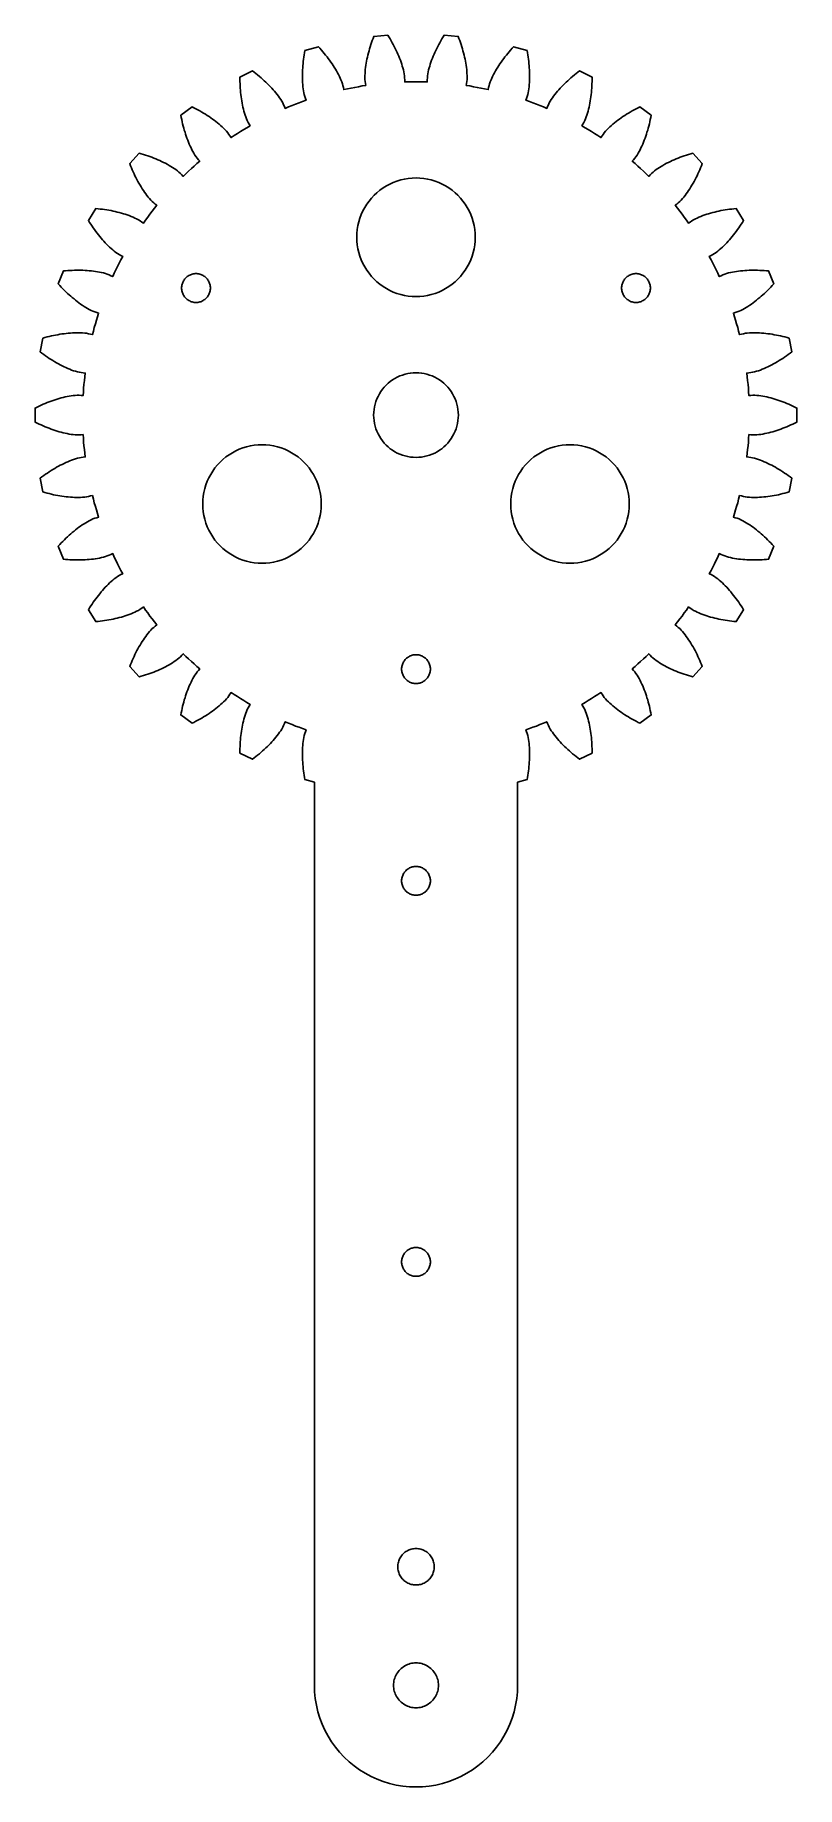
# Model space of a CAD drawing. Header units: metres. Extents: x -45 to 45, y -162 to 45.
import ezdxf

# ---------------------------------------------------------------- set-up
doc = ezdxf.new("R2010")
doc.units = ezdxf.units.M
doc.layers.add('CUT', color=7, linetype='Continuous')

msp = doc.modelspace()

# ---------------------------------------------------------------- linework, layer by layer
at = {"layer": 'CUT'}
for points in [[(-7.31, -159.52), (-7.91, -159.02), (-8.49, -158.49), (-9.02, -157.91), (-9.52, -157.31), (-9.98, -156.67), (-10.39, -156), (-10.76, -155.31), (-11.09, -154.59), (-11.36, -153.86), (-11.59, -153.11), (-11.77, -152.34), (-11.9, -151.57), (-11.97, -150.78), (-12, -150), (-12, -43.36), (-13.11, -43.05), (-13.16, -42.79), (-13.2, -42.53), (-13.24, -42.27), (-13.27, -42.02), (-13.31, -41.76), (-13.33, -41.5), (-13.36, -41.25), (-13.38, -41), (-13.39, -40.75), (-13.41, -40.49), (-13.41, -40.25), (-13.42, -40), (-13.42, -39.75), (-13.41, -39.5), (-13.4, -39.26), (-13.38, -39.02), (-13.36, -38.78), (-13.33, -38.54), (-13.3, -38.3), (-13.26, -38.07), (-13.2, -37.84), (-13.14, -37.62), (-13.06, -37.4), (-12.98, -37.17), (-13.4, -37.03), (-13.81, -36.87), (-14.22, -36.72), (-14.63, -36.55), (-15.04, -36.39), (-15.45, -36.22), (-15.54, -36.43), (-15.63, -36.65), (-15.73, -36.86), (-15.85, -37.07), (-15.98, -37.27), (-16.11, -37.46), (-16.25, -37.66), (-16.4, -37.85), (-16.55, -38.04), (-16.7, -38.23), (-16.87, -38.41), (-17.03, -38.6), (-17.2, -38.78), (-17.37, -38.96), (-17.55, -39.13), (-17.73, -39.31), (-17.92, -39.48), (-18.11, -39.66), (-18.3, -39.82), (-18.5, -39.99), (-18.7, -40.16), (-18.9, -40.32), (-19.1, -40.48), (-19.31, -40.65), (-20.8, -39.91), (-20.8, -39.64), (-20.79, -39.38), (-20.78, -39.12), (-20.77, -38.86), (-20.75, -38.6), (-20.73, -38.35), (-20.71, -38.09), (-20.68, -37.84), (-20.65, -37.59), (-20.62, -37.34), (-20.58, -37.1), (-20.54, -36.85), (-20.49, -36.61), (-20.44, -36.37), (-20.38, -36.13), (-20.32, -35.9), (-20.26, -35.66), (-20.19, -35.43), (-20.11, -35.21), (-20.03, -34.99), (-19.93, -34.77), (-19.82, -34.56), (-19.71, -34.36), (-19.59, -34.16), (-19.97, -33.93), (-20.35, -33.71), (-20.73, -33.48), (-21.1, -33.24), (-21.47, -33), (-21.84, -32.76), (-21.97, -32.96), (-22.1, -33.15), (-22.24, -33.34), (-22.39, -33.52), (-22.55, -33.7), (-22.72, -33.87), (-22.89, -34.03), (-23.07, -34.19), (-23.26, -34.35), (-23.44, -34.51), (-23.64, -34.66), (-23.83, -34.81), (-24.03, -34.96), (-24.24, -35.1), (-24.44, -35.24), (-24.65, -35.38), (-24.87, -35.52), (-25.09, -35.65), (-25.31, -35.78), (-25.53, -35.91), (-25.76, -36.04), (-25.99, -36.16), (-26.22, -36.29), (-26.45, -36.4), (-27.78, -35.4), (-27.73, -35.15), (-27.67, -34.89), (-27.62, -34.64), (-27.56, -34.38), (-27.49, -34.13), (-27.43, -33.89), (-27.36, -33.64), (-27.28, -33.4), (-27.21, -33.16), (-27.13, -32.92), (-27.05, -32.68), (-26.96, -32.45), (-26.87, -32.22), (-26.77, -31.99), (-26.68, -31.77), (-26.57, -31.55), (-26.47, -31.33), (-26.36, -31.12), (-26.24, -30.91), (-26.11, -30.71), (-25.98, -30.51), (-25.84, -30.33), (-25.68, -30.15), (-25.53, -29.97), (-25.87, -29.69), (-26.2, -29.39), (-26.53, -29.1), (-26.85, -28.8), (-27.17, -28.5), (-27.49, -28.19), (-27.65, -28.36), (-27.82, -28.53), (-27.99, -28.69), (-28.17, -28.84), (-28.36, -28.98), (-28.56, -29.11), (-28.76, -29.25), (-28.96, -29.37), (-29.17, -29.49), (-29.39, -29.61), (-29.6, -29.73), (-29.82, -29.84), (-30.05, -29.95), (-30.27, -30.05), (-30.5, -30.15), (-30.74, -30.25), (-30.97, -30.34), (-31.21, -30.44), (-31.45, -30.52), (-31.69, -30.61), (-31.94, -30.69), (-32.19, -30.77), (-32.44, -30.85), (-32.69, -30.92), (-33.81, -29.7), (-33.71, -29.45), (-33.61, -29.21), (-33.51, -28.97), (-33.4, -28.73), (-33.3, -28.5), (-33.19, -28.27), (-33.07, -28.04), (-32.96, -27.81), (-32.84, -27.59), (-32.72, -27.37), (-32.59, -27.16), (-32.46, -26.94), (-32.33, -26.73), (-32.2, -26.53), (-32.06, -26.33), (-31.92, -26.13), (-31.77, -25.94), (-31.63, -25.75), (-31.47, -25.57), (-31.31, -25.39), (-31.15, -25.22), (-30.97, -25.07), (-30.79, -24.92), (-30.61, -24.77), (-30.88, -24.43), (-31.15, -24.08), (-31.42, -23.73), (-31.69, -23.37), (-31.95, -23.02), (-32.2, -22.66), (-32.39, -22.79), (-32.59, -22.93), (-32.78, -23.06), (-32.99, -23.17), (-33.2, -23.27), (-33.42, -23.37), (-33.64, -23.46), (-33.87, -23.55), (-34.1, -23.63), (-34.33, -23.71), (-34.56, -23.78), (-34.8, -23.85), (-35.04, -23.92), (-35.28, -23.98), (-35.52, -24.03), (-35.77, -24.09), (-36.02, -24.14), (-36.27, -24.18), (-36.52, -24.23), (-36.78, -24.27), (-37.04, -24.3), (-37.29, -24.33), (-37.55, -24.36), (-37.82, -24.39), (-38.69, -22.98), (-38.55, -22.76), (-38.41, -22.54), (-38.26, -22.32), (-38.12, -22.11), (-37.97, -21.9), (-37.82, -21.69), (-37.66, -21.49), (-37.51, -21.29), (-37.35, -21.09), (-37.19, -20.89), (-37.03, -20.71), (-36.86, -20.52), (-36.69, -20.34), (-36.52, -20.16), (-36.35, -19.99), (-36.18, -19.82), (-36, -19.66), (-35.82, -19.5), (-35.63, -19.35), (-35.44, -19.2), (-35.25, -19.07), (-35.05, -18.95), (-34.84, -18.84), (-34.64, -18.73), (-34.84, -18.34), (-35.05, -17.95), (-35.25, -17.55), (-35.44, -17.15), (-35.63, -16.76), (-35.82, -16.36), (-36.03, -16.45), (-36.24, -16.55), (-36.46, -16.64), (-36.68, -16.71), (-36.91, -16.78), (-37.15, -16.83), (-37.38, -16.88), (-37.62, -16.93), (-37.86, -16.96), (-38.1, -17), (-38.34, -17.03), (-38.59, -17.05), (-38.84, -17.07), (-39.09, -17.08), (-39.34, -17.1), (-39.59, -17.1), (-39.84, -17.11), (-40.1, -17.11), (-40.35, -17.1), (-40.61, -17.09), (-40.87, -17.08), (-41.13, -17.07), (-41.39, -17.05), (-41.65, -17.03), (-42.25, -15.48), (-42.07, -15.29), (-41.89, -15.1), (-41.71, -14.91), (-41.53, -14.73), (-41.34, -14.55), (-41.16, -14.37), (-40.97, -14.2), (-40.78, -14.03), (-40.59, -13.87), (-40.39, -13.71), (-40.2, -13.55), (-40, -13.4), (-39.81, -13.25), (-39.61, -13.11), (-39.41, -12.97), (-39.2, -12.83), (-39, -12.71), (-38.79, -12.59), (-38.58, -12.47), (-38.37, -12.36), (-38.15, -12.27), (-37.93, -12.19), (-37.71, -12.12), (-37.49, -12.04), (-37.62, -11.62), (-37.75, -11.2), (-37.87, -10.78), (-37.99, -10.35), (-38.1, -9.92), (-38.21, -9.5), (-38.44, -9.55), (-38.67, -9.61), (-38.9, -9.66), (-39.13, -9.69), (-39.37, -9.71), (-39.61, -9.72), (-39.85, -9.73), (-40.09, -9.73), (-40.33, -9.72), (-40.57, -9.71), (-40.82, -9.69), (-41.06, -9.67), (-41.31, -9.64), (-41.56, -9.61), (-41.81, -9.58), (-42.06, -9.54), (-42.31, -9.49), (-42.56, -9.45), (-42.81, -9.4), (-43.06, -9.34), (-43.31, -9.28), (-43.57, -9.22), (-43.82, -9.15), (-44.07, -9.08), (-44.38, -7.45), (-44.17, -7.3), (-43.95, -7.14), (-43.74, -6.99), (-43.53, -6.85), (-43.31, -6.7), (-43.1, -6.56), (-42.88, -6.43), (-42.66, -6.3), (-42.44, -6.17), (-42.23, -6.05), (-42.01, -5.93), (-41.78, -5.82), (-41.56, -5.71), (-41.34, -5.61), (-41.12, -5.51), (-40.89, -5.41), (-40.67, -5.32), (-40.44, -5.24), (-40.22, -5.17), (-39.99, -5.1), (-39.76, -5.05), (-39.53, -5.01), (-39.3, -4.98), (-39.06, -4.95), (-39.12, -4.51), (-39.16, -4.07), (-39.21, -3.63), (-39.25, -3.19), (-39.28, -2.75), (-39.31, -2.31), (-39.54, -2.33), (-39.78, -2.34), (-40.01, -2.35), (-40.24, -2.33), (-40.48, -2.31), (-40.72, -2.28), (-40.95, -2.24), (-41.19, -2.19), (-41.43, -2.14), (-41.67, -2.09), (-41.9, -2.03), (-42.14, -1.96), (-42.38, -1.89), (-42.62, -1.81), (-42.86, -1.73), (-43.09, -1.65), (-43.33, -1.56), (-43.57, -1.47), (-43.81, -1.37), (-44.04, -1.27), (-44.28, -1.16), (-44.52, -1.06), (-44.76, -0.94), (-44.99, -0.83), (-44.99, 0.83), (-44.76, 0.94), (-44.52, 1.06), (-44.28, 1.16), (-44.04, 1.27), (-43.81, 1.37), (-43.57, 1.47), (-43.33, 1.56), (-43.09, 1.65), (-42.86, 1.73), (-42.62, 1.81), (-42.38, 1.89), (-42.14, 1.96), (-41.9, 2.03), (-41.67, 2.09), (-41.43, 2.14), (-41.19, 2.19), (-40.95, 2.24), (-40.72, 2.28), (-40.48, 2.31), (-40.24, 2.33), (-40.01, 2.35), (-39.78, 2.34), (-39.54, 2.33), (-39.31, 2.31), (-39.28, 2.75), (-39.25, 3.19), (-39.21, 3.63), (-39.16, 4.07), (-39.12, 4.51), (-39.06, 4.95), (-39.3, 4.98), (-39.53, 5.01), (-39.76, 5.05), (-39.99, 5.1), (-40.22, 5.17), (-40.44, 5.24), (-40.67, 5.32), (-40.89, 5.41), (-41.12, 5.51), (-41.34, 5.61), (-41.56, 5.71), (-41.78, 5.82), (-42.01, 5.93), (-42.23, 6.05), (-42.44, 6.17), (-42.66, 6.3), (-42.88, 6.43), (-43.1, 6.56), (-43.31, 6.7), (-43.53, 6.85), (-43.74, 6.99), (-43.95, 7.14), (-44.17, 7.3), (-44.38, 7.45), (-44.07, 9.08), (-43.82, 9.15), (-43.57, 9.22), (-43.31, 9.28), (-43.06, 9.34), (-42.81, 9.4), (-42.56, 9.45), (-42.31, 9.49), (-42.06, 9.54), (-41.81, 9.58), (-41.56, 9.61), (-41.31, 9.64), (-41.06, 9.67), (-40.82, 9.69), (-40.57, 9.71), (-40.33, 9.72), (-40.09, 9.73), (-39.85, 9.73), (-39.61, 9.72), (-39.37, 9.71), (-39.13, 9.69), (-38.9, 9.66), (-38.67, 9.61), (-38.44, 9.55), (-38.21, 9.5), (-38.1, 9.92), (-37.99, 10.35), (-37.87, 10.78), (-37.75, 11.2), (-37.62, 11.62), (-37.49, 12.04), (-37.71, 12.12), (-37.93, 12.19), (-38.15, 12.27), (-38.37, 12.36), (-38.58, 12.47), (-38.79, 12.59), (-39, 12.71), (-39.2, 12.83), (-39.41, 12.97), (-39.61, 13.11), (-39.81, 13.25), (-40, 13.4), (-40.2, 13.55), (-40.39, 13.71), (-40.59, 13.87), (-40.78, 14.03), (-40.97, 14.2), (-41.16, 14.37), (-41.34, 14.55), (-41.53, 14.73), (-41.71, 14.91), (-41.89, 15.1), (-42.07, 15.29), (-42.25, 15.48), (-41.65, 17.03), (-41.39, 17.05), (-41.13, 17.07), (-40.87, 17.08), (-40.61, 17.09), (-40.35, 17.1), (-40.1, 17.11), (-39.84, 17.11), (-39.59, 17.1), (-39.34, 17.1), (-39.09, 17.08), (-38.84, 17.07), (-38.59, 17.05), (-38.34, 17.03), (-38.1, 17), (-37.86, 16.96), (-37.62, 16.93), (-37.38, 16.88), (-37.15, 16.83), (-36.91, 16.78), (-36.68, 16.71), (-36.46, 16.64), (-36.24, 16.55), (-36.03, 16.45), (-35.82, 16.36), (-35.63, 16.76), (-35.44, 17.15), (-35.25, 17.55), (-35.05, 17.95), (-34.84, 18.34), (-34.64, 18.73), (-34.84, 18.84), (-35.05, 18.95), (-35.25, 19.07), (-35.44, 19.2), (-35.63, 19.35), (-35.82, 19.5), (-36, 19.66), (-36.18, 19.82), (-36.35, 19.99), (-36.52, 20.16), (-36.69, 20.34), (-36.86, 20.52), (-37.03, 20.71), (-37.19, 20.89), (-37.35, 21.09), (-37.51, 21.29), (-37.66, 21.49), (-37.82, 21.69), (-37.97, 21.9), (-38.12, 22.11), (-38.26, 22.32), (-38.41, 22.54), (-38.55, 22.76), (-38.69, 22.98), (-37.82, 24.39), (-37.55, 24.36), (-37.29, 24.33), (-37.04, 24.3), (-36.78, 24.27), (-36.52, 24.23), (-36.27, 24.18), (-36.02, 24.14), (-35.77, 24.09), (-35.52, 24.03), (-35.28, 23.98), (-35.04, 23.92), (-34.8, 23.85), (-34.56, 23.78), (-34.33, 23.71), (-34.1, 23.63), (-33.87, 23.55), (-33.64, 23.46), (-33.42, 23.37), (-33.2, 23.27), (-32.99, 23.17), (-32.78, 23.06), (-32.59, 22.93), (-32.39, 22.79), (-32.2, 22.66), (-31.95, 23.02), (-31.69, 23.37), (-31.42, 23.73), (-31.15, 24.08), (-30.88, 24.43), (-30.61, 24.77), (-30.79, 24.92), (-30.97, 25.07), (-31.15, 25.22), (-31.31, 25.39), (-31.47, 25.57), (-31.63, 25.75), (-31.77, 25.94), (-31.92, 26.13), (-32.06, 26.33), (-32.2, 26.53), (-32.33, 26.73), (-32.46, 26.94), (-32.59, 27.16), (-32.72, 27.37), (-32.84, 27.59), (-32.96, 27.81), (-33.07, 28.04), (-33.19, 28.27), (-33.3, 28.5), (-33.4, 28.73), (-33.51, 28.97), (-33.61, 29.21), (-33.71, 29.45), (-33.81, 29.7), (-32.69, 30.92), (-32.44, 30.85), (-32.19, 30.77), (-31.94, 30.69), (-31.69, 30.61), (-31.45, 30.52), (-31.21, 30.44), (-30.97, 30.34), (-30.74, 30.25), (-30.5, 30.15), (-30.27, 30.05), (-30.05, 29.95), (-29.82, 29.84), (-29.6, 29.73), (-29.39, 29.61), (-29.17, 29.49), (-28.96, 29.37), (-28.76, 29.25), (-28.56, 29.11), (-28.36, 28.98), (-28.17, 28.84), (-27.99, 28.69), (-27.82, 28.53), (-27.65, 28.36), (-27.49, 28.19), (-27.17, 28.5), (-26.85, 28.8), (-26.53, 29.1), (-26.2, 29.39), (-25.87, 29.69), (-25.53, 29.97), (-25.68, 30.15), (-25.84, 30.33), (-25.98, 30.51), (-26.11, 30.71), (-26.24, 30.91), (-26.36, 31.12), (-26.47, 31.33), (-26.57, 31.55), (-26.68, 31.77), (-26.77, 31.99), (-26.87, 32.22), (-26.96, 32.45), (-27.05, 32.68), (-27.13, 32.92), (-27.21, 33.16), (-27.28, 33.4), (-27.36, 33.64), (-27.43, 33.89), (-27.49, 34.13), (-27.56, 34.38), (-27.62, 34.64), (-27.67, 34.89), (-27.73, 35.15), (-27.78, 35.4), (-26.45, 36.4), (-26.22, 36.29), (-25.99, 36.16), (-25.76, 36.04), (-25.53, 35.91), (-25.31, 35.78), (-25.09, 35.65), (-24.87, 35.52), (-24.65, 35.38), (-24.44, 35.24), (-24.24, 35.1), (-24.03, 34.96), (-23.83, 34.81), (-23.64, 34.66), (-23.44, 34.51), (-23.26, 34.35), (-23.07, 34.19), (-22.89, 34.03), (-22.72, 33.87), (-22.55, 33.7), (-22.39, 33.52), (-22.24, 33.34), (-22.1, 33.15), (-21.97, 32.96), (-21.84, 32.76), (-21.47, 33), (-21.1, 33.24), (-20.73, 33.48), (-20.35, 33.71), (-19.97, 33.93), (-19.59, 34.16), (-19.71, 34.36), (-19.82, 34.56), (-19.93, 34.77), (-20.03, 34.99), (-20.11, 35.21), (-20.19, 35.43), (-20.26, 35.66), (-20.32, 35.9), (-20.38, 36.13), (-20.44, 36.37), (-20.49, 36.61), (-20.54, 36.85), (-20.58, 37.1), (-20.62, 37.34), (-20.65, 37.59), (-20.68, 37.84), (-20.71, 38.09), (-20.73, 38.35), (-20.75, 38.6), (-20.77, 38.86), (-20.78, 39.12), (-20.79, 39.38), (-20.8, 39.64), (-20.8, 39.91), (-19.31, 40.65), (-19.1, 40.48), (-18.9, 40.32), (-18.7, 40.16), (-18.5, 39.99), (-18.3, 39.82), (-18.11, 39.66), (-17.92, 39.48), (-17.73, 39.31), (-17.55, 39.13), (-17.37, 38.96), (-17.2, 38.78), (-17.03, 38.6), (-16.87, 38.41), (-16.7, 38.23), (-16.55, 38.04), (-16.4, 37.85), (-16.25, 37.66), (-16.11, 37.46), (-15.98, 37.27), (-15.85, 37.07), (-15.73, 36.86), (-15.63, 36.65), (-15.54, 36.43), (-15.45, 36.22), (-15.04, 36.39), (-14.63, 36.55), (-14.22, 36.72), (-13.81, 36.87), (-13.4, 37.03), (-12.98, 37.17), (-13.06, 37.4), (-13.14, 37.62), (-13.2, 37.84), (-13.26, 38.07), (-13.3, 38.3), (-13.33, 38.54), (-13.36, 38.78), (-13.38, 39.02), (-13.4, 39.26), (-13.41, 39.5), (-13.42, 39.75), (-13.42, 40), (-13.41, 40.25), (-13.41, 40.49), (-13.39, 40.75), (-13.38, 41), (-13.36, 41.25), (-13.33, 41.5), (-13.31, 41.76), (-13.27, 42.02), (-13.24, 42.27), (-13.2, 42.53), (-13.16, 42.79), (-13.11, 43.05), (-11.52, 43.5), (-11.34, 43.31), (-11.17, 43.11), (-11, 42.91), (-10.83, 42.71), (-10.67, 42.51), (-10.51, 42.31), (-10.36, 42.1), (-10.21, 41.9), (-10.06, 41.69), (-9.92, 41.49), (-9.78, 41.28), (-9.65, 41.07), (-9.52, 40.86), (-9.4, 40.65), (-9.28, 40.43), (-9.16, 40.22), (-9.05, 40), (-8.95, 39.79), (-8.86, 39.57), (-8.77, 39.35), (-8.69, 39.12), (-8.63, 38.9), (-8.58, 38.67), (-8.53, 38.44), (-8.1, 38.53), (-7.67, 38.62), (-7.24, 38.7), (-6.8, 38.78), (-6.37, 38.86), (-5.93, 38.93), (-5.96, 39.16), (-6, 39.39), (-6.03, 39.62), (-6.04, 39.86), (-6.03, 40.1), (-6.02, 40.33), (-6.01, 40.57), (-5.99, 40.81), (-5.96, 41.05), (-5.92, 41.3), (-5.88, 41.54), (-5.84, 41.78), (-5.79, 42.02), (-5.74, 42.27), (-5.68, 42.51), (-5.62, 42.76), (-5.55, 43), (-5.48, 43.25), (-5.41, 43.49), (-5.33, 43.74), (-5.25, 43.99), (-5.16, 44.23), (-5.07, 44.48), (-4.98, 44.72), (-3.33, 44.88), (-3.19, 44.65), (-3.06, 44.43), (-2.93, 44.2), (-2.8, 43.97), (-2.68, 43.75), (-2.56, 43.52), (-2.45, 43.29), (-2.34, 43.06), (-2.23, 42.83), (-2.13, 42.6), (-2.03, 42.37), (-1.94, 42.14), (-1.85, 41.91), (-1.77, 41.68), (-1.69, 41.45), (-1.62, 41.22), (-1.55, 40.99), (-1.49, 40.75), (-1.44, 40.52), (-1.39, 40.29), (-1.36, 40.06), (-1.34, 39.82), (-1.33, 39.59), (-1.32, 39.35), (-0.88, 39.37), (-0.44, 39.37), (0, 39.37), (0.44, 39.37), (0.88, 39.37), (1.32, 39.35), (1.33, 39.59), (1.34, 39.82), (1.36, 40.06), (1.39, 40.29), (1.44, 40.52), (1.49, 40.75), (1.55, 40.99), (1.62, 41.22), (1.69, 41.45), (1.77, 41.68), (1.85, 41.91), (1.94, 42.14), (2.03, 42.37), (2.13, 42.6), (2.23, 42.83), (2.34, 43.06), (2.45, 43.29), (2.56, 43.52), (2.68, 43.75), (2.8, 43.97), (2.93, 44.2), (3.06, 44.43), (3.19, 44.65), (3.33, 44.88), (4.98, 44.72), (5.07, 44.48), (5.16, 44.23), (5.25, 43.99), (5.33, 43.74), (5.41, 43.49), (5.48, 43.25), (5.55, 43), (5.62, 42.76), (5.68, 42.51), (5.74, 42.27), (5.79, 42.02), (5.84, 41.78), (5.88, 41.54), (5.92, 41.3), (5.96, 41.05), (5.99, 40.81), (6.01, 40.57), (6.02, 40.33), (6.03, 40.1), (6.04, 39.86), (6.03, 39.62), (6, 39.39), (5.96, 39.16), (5.93, 38.93), (6.37, 38.86), (6.8, 38.78), (7.24, 38.7), (7.67, 38.62), (8.1, 38.53), (8.53, 38.44), (8.58, 38.67), (8.63, 38.9), (8.69, 39.12), (8.77, 39.35), (8.86, 39.57), (8.95, 39.79), (9.05, 40), (9.16, 40.22), (9.28, 40.43), (9.4, 40.65), (9.52, 40.86), (9.65, 41.07), (9.78, 41.28), (9.92, 41.49), (10.06, 41.69), (10.21, 41.9), (10.36, 42.1), (10.51, 42.31), (10.67, 42.51), (10.83, 42.71), (11, 42.91), (11.17, 43.11), (11.34, 43.31), (11.52, 43.5), (13.11, 43.05), (13.16, 42.79), (13.2, 42.53), (13.24, 42.27), (13.27, 42.02), (13.31, 41.76), (13.33, 41.5), (13.36, 41.25), (13.38, 41), (13.39, 40.75), (13.41, 40.49), (13.41, 40.25), (13.42, 40), (13.42, 39.75), (13.41, 39.5), (13.4, 39.26), (13.38, 39.02), (13.36, 38.78), (13.33, 38.54), (13.3, 38.3), (13.26, 38.07), (13.2, 37.84), (13.14, 37.62), (13.06, 37.4), (12.98, 37.17), (13.4, 37.03), (13.81, 36.87), (14.22, 36.72), (14.63, 36.55), (15.04, 36.39), (15.45, 36.22), (15.54, 36.43), (15.63, 36.65), (15.73, 36.86), (15.85, 37.07), (15.98, 37.27), (16.11, 37.46), (16.25, 37.66), (16.4, 37.85), (16.55, 38.04), (16.7, 38.23), (16.87, 38.41), (17.03, 38.6), (17.2, 38.78), (17.37, 38.96), (17.55, 39.13), (17.73, 39.31), (17.92, 39.48), (18.11, 39.66), (18.3, 39.82), (18.5, 39.99), (18.7, 40.16), (18.9, 40.32), (19.1, 40.48), (19.31, 40.65), (20.8, 39.91), (20.8, 39.64), (20.79, 39.38), (20.78, 39.12), (20.77, 38.86), (20.75, 38.6), (20.73, 38.35), (20.71, 38.09), (20.68, 37.84), (20.65, 37.59), (20.62, 37.34), (20.58, 37.1), (20.54, 36.85), (20.49, 36.61), (20.44, 36.37), (20.38, 36.13), (20.32, 35.9), (20.26, 35.66), (20.19, 35.43), (20.11, 35.21), (20.03, 34.99), (19.93, 34.77), (19.82, 34.56), (19.71, 34.36), (19.59, 34.16), (19.97, 33.93), (20.35, 33.71), (20.73, 33.48), (21.1, 33.24), (21.47, 33), (21.84, 32.76), (21.97, 32.96), (22.1, 33.15), (22.24, 33.34), (22.39, 33.52), (22.55, 33.7), (22.72, 33.87), (22.89, 34.03), (23.07, 34.19), (23.26, 34.35), (23.44, 34.51), (23.64, 34.66), (23.83, 34.81), (24.03, 34.96), (24.24, 35.1), (24.44, 35.24), (24.65, 35.38), (24.87, 35.52), (25.09, 35.65), (25.31, 35.78), (25.53, 35.91), (25.76, 36.04), (25.99, 36.16), (26.22, 36.29), (26.45, 36.4), (27.78, 35.4), (27.73, 35.15), (27.67, 34.89), (27.62, 34.64), (27.56, 34.38), (27.49, 34.13), (27.43, 33.89), (27.36, 33.64), (27.28, 33.4), (27.21, 33.16), (27.13, 32.92), (27.05, 32.68), (26.96, 32.45), (26.87, 32.22), (26.77, 31.99), (26.68, 31.77), (26.57, 31.55), (26.47, 31.33), (26.36, 31.12), (26.24, 30.91), (26.11, 30.71), (25.98, 30.51), (25.84, 30.33), (25.68, 30.15), (25.53, 29.97), (25.87, 29.69), (26.2, 29.39), (26.53, 29.1), (26.85, 28.8), (27.17, 28.5), (27.49, 28.19), (27.65, 28.36), (27.82, 28.53), (27.99, 28.69), (28.17, 28.84), (28.36, 28.98), (28.56, 29.11), (28.76, 29.25), (28.96, 29.37), (29.17, 29.49), (29.39, 29.61), (29.6, 29.73), (29.82, 29.84), (30.05, 29.95), (30.27, 30.05), (30.5, 30.15), (30.74, 30.25), (30.97, 30.34), (31.21, 30.44), (31.45, 30.52), (31.69, 30.61), (31.94, 30.69), (32.19, 30.77), (32.44, 30.85), (32.69, 30.92), (33.81, 29.7), (33.71, 29.45), (33.61, 29.21), (33.51, 28.97), (33.4, 28.73), (33.3, 28.5), (33.19, 28.27), (33.07, 28.04), (32.96, 27.81), (32.84, 27.59), (32.72, 27.37), (32.59, 27.16), (32.46, 26.94), (32.33, 26.73), (32.2, 26.53), (32.06, 26.33), (31.92, 26.13), (31.77, 25.94), (31.63, 25.75), (31.47, 25.57), (31.31, 25.39), (31.15, 25.22), (30.97, 25.07), (30.79, 24.92), (30.61, 24.77), (30.88, 24.43), (31.15, 24.08), (31.42, 23.73), (31.69, 23.37), (31.95, 23.02), (32.2, 22.66), (32.39, 22.79), (32.59, 22.93), (32.78, 23.06), (32.99, 23.17), (33.2, 23.27), (33.42, 23.37), (33.64, 23.46), (33.87, 23.55), (34.1, 23.63), (34.33, 23.71), (34.56, 23.78), (34.8, 23.85), (35.04, 23.92), (35.28, 23.98), (35.52, 24.03), (35.77, 24.09), (36.02, 24.14), (36.27, 24.18), (36.52, 24.23), (36.78, 24.27), (37.04, 24.3), (37.29, 24.33), (37.55, 24.36), (37.82, 24.39), (38.69, 22.98), (38.55, 22.76), (38.41, 22.54), (38.26, 22.32), (38.12, 22.11), (37.97, 21.9), (37.82, 21.69), (37.66, 21.49), (37.51, 21.29), (37.35, 21.09), (37.19, 20.89), (37.03, 20.71), (36.86, 20.52), (36.69, 20.34), (36.52, 20.16), (36.35, 19.99), (36.18, 19.82), (36, 19.66), (35.82, 19.5), (35.63, 19.35), (35.44, 19.2), (35.25, 19.07), (35.05, 18.95), (34.84, 18.84), (34.64, 18.73), (34.84, 18.34), (35.05, 17.95), (35.25, 17.55), (35.44, 17.15), (35.63, 16.76), (35.82, 16.36), (36.03, 16.45), (36.24, 16.55), (36.46, 16.64), (36.68, 16.71), (36.91, 16.78), (37.15, 16.83), (37.38, 16.88), (37.62, 16.93), (37.86, 16.96), (38.1, 17), (38.34, 17.03), (38.59, 17.05), (38.84, 17.07), (39.09, 17.08), (39.34, 17.1), (39.59, 17.1), (39.84, 17.11), (40.1, 17.11), (40.35, 17.1), (40.61, 17.09), (40.87, 17.08), (41.13, 17.07), (41.39, 17.05), (41.65, 17.03), (42.25, 15.48), (42.07, 15.29), (41.89, 15.1), (41.71, 14.91), (41.53, 14.73), (41.34, 14.55), (41.16, 14.37), (40.97, 14.2), (40.78, 14.03), (40.59, 13.87), (40.39, 13.71), (40.2, 13.55), (40, 13.4), (39.81, 13.25), (39.61, 13.11), (39.41, 12.97), (39.2, 12.83), (39, 12.71), (38.79, 12.59), (38.58, 12.47), (38.37, 12.36), (38.15, 12.27), (37.93, 12.19), (37.71, 12.12), (37.49, 12.04), (37.62, 11.62), (37.75, 11.2), (37.87, 10.78), (37.99, 10.35), (38.1, 9.92), (38.21, 9.5), (38.44, 9.55), (38.67, 9.61), (38.9, 9.66), (39.13, 9.69), (39.37, 9.71), (39.61, 9.72), (39.85, 9.73), (40.09, 9.73), (40.33, 9.72), (40.57, 9.71), (40.82, 9.69), (41.06, 9.67), (41.31, 9.64), (41.56, 9.61), (41.81, 9.58), (42.06, 9.54), (42.31, 9.49), (42.56, 9.45), (42.81, 9.4), (43.06, 9.34), (43.31, 9.28), (43.57, 9.22), (43.82, 9.15), (44.07, 9.08), (44.38, 7.45), (44.17, 7.3), (43.95, 7.14), (43.74, 6.99), (43.53, 6.85), (43.31, 6.7), (43.1, 6.56), (42.88, 6.43), (42.66, 6.3), (42.44, 6.17), (42.23, 6.05), (42.01, 5.93), (41.78, 5.82), (41.56, 5.71), (41.34, 5.61), (41.12, 5.51), (40.89, 5.41), (40.67, 5.32), (40.44, 5.24), (40.22, 5.17), (39.99, 5.1), (39.76, 5.05), (39.53, 5.01), (39.3, 4.98), (39.06, 4.95), (39.12, 4.51), (39.16, 4.07), (39.21, 3.63), (39.25, 3.19), (39.28, 2.75), (39.31, 2.31), (39.54, 2.33), (39.78, 2.34), (40.01, 2.35), (40.24, 2.33), (40.48, 2.31), (40.72, 2.28), (40.95, 2.24), (41.19, 2.19), (41.43, 2.14), (41.67, 2.09), (41.9, 2.03), (42.14, 1.96), (42.38, 1.89), (42.62, 1.81), (42.86, 1.73), (43.09, 1.65), (43.33, 1.56), (43.57, 1.47), (43.81, 1.37), (44.04, 1.27), (44.28, 1.16), (44.52, 1.06), (44.76, 0.94), (44.99, 0.83), (44.99, -0.83), (44.76, -0.94), (44.52, -1.06), (44.28, -1.16), (44.04, -1.27), (43.81, -1.37), (43.57, -1.47), (43.33, -1.56), (43.09, -1.65), (42.86, -1.73), (42.62, -1.81), (42.38, -1.89), (42.14, -1.96), (41.9, -2.03), (41.67, -2.09), (41.43, -2.14), (41.19, -2.19), (40.95, -2.24), (40.72, -2.28), (40.48, -2.31), (40.24, -2.33), (40.01, -2.35), (39.78, -2.34), (39.54, -2.33), (39.31, -2.31), (39.28, -2.75), (39.25, -3.19), (39.21, -3.63), (39.16, -4.07), (39.12, -4.51), (39.06, -4.95), (39.3, -4.98), (39.53, -5.01), (39.76, -5.05), (39.99, -5.1), (40.22, -5.17), (40.44, -5.24), (40.67, -5.32), (40.89, -5.41), (41.12, -5.51), (41.34, -5.61), (41.56, -5.71), (41.78, -5.82), (42.01, -5.93), (42.23, -6.05), (42.44, -6.17), (42.66, -6.3), (42.88, -6.43), (43.1, -6.56), (43.31, -6.7), (43.53, -6.85), (43.74, -6.99), (43.95, -7.14), (44.17, -7.3), (44.38, -7.45), (44.07, -9.08), (43.82, -9.15), (43.57, -9.22), (43.31, -9.28), (43.06, -9.34), (42.81, -9.4), (42.56, -9.45), (42.31, -9.49), (42.06, -9.54), (41.81, -9.58), (41.56, -9.61), (41.31, -9.64), (41.06, -9.67), (40.82, -9.69), (40.57, -9.71), (40.33, -9.72), (40.09, -9.73), (39.85, -9.73), (39.61, -9.72), (39.37, -9.71), (39.13, -9.69), (38.9, -9.66), (38.67, -9.61), (38.44, -9.55), (38.21, -9.5), (38.1, -9.92), (37.99, -10.35), (37.87, -10.78), (37.75, -11.2), (37.62, -11.62), (37.49, -12.04), (37.71, -12.12), (37.93, -12.19), (38.15, -12.27), (38.37, -12.36), (38.58, -12.47), (38.79, -12.59), (39, -12.71), (39.2, -12.83), (39.41, -12.97), (39.61, -13.11), (39.81, -13.25), (40, -13.4), (40.2, -13.55), (40.39, -13.71), (40.59, -13.87), (40.78, -14.03), (40.97, -14.2), (41.16, -14.37), (41.34, -14.55), (41.53, -14.73), (41.71, -14.91), (41.89, -15.1), (42.07, -15.29), (42.25, -15.48), (41.65, -17.03), (41.39, -17.05), (41.13, -17.07), (40.87, -17.08), (40.61, -17.09), (40.35, -17.1), (40.1, -17.11), (39.84, -17.11), (39.59, -17.1), (39.34, -17.1), (39.09, -17.08), (38.84, -17.07), (38.59, -17.05), (38.34, -17.03), (38.1, -17), (37.86, -16.96), (37.62, -16.93), (37.38, -16.88), (37.15, -16.83), (36.91, -16.78), (36.68, -16.71), (36.46, -16.64), (36.24, -16.55), (36.03, -16.45), (35.82, -16.36), (35.63, -16.76), (35.44, -17.15), (35.25, -17.55), (35.05, -17.95), (34.84, -18.34), (34.64, -18.73), (34.84, -18.84), (35.05, -18.95), (35.25, -19.07), (35.44, -19.2), (35.63, -19.35), (35.82, -19.5), (36, -19.66), (36.18, -19.82), (36.35, -19.99), (36.52, -20.16), (36.69, -20.34), (36.86, -20.52), (37.03, -20.71), (37.19, -20.89), (37.35, -21.09), (37.51, -21.29), (37.66, -21.49), (37.82, -21.69), (37.97, -21.9), (38.12, -22.11), (38.26, -22.32), (38.41, -22.54), (38.55, -22.76), (38.69, -22.98), (37.82, -24.39), (37.55, -24.36), (37.29, -24.33), (37.04, -24.3), (36.78, -24.27), (36.52, -24.23), (36.27, -24.18), (36.02, -24.14), (35.77, -24.09), (35.52, -24.03), (35.28, -23.98), (35.04, -23.92), (34.8, -23.85), (34.56, -23.78), (34.33, -23.71), (34.1, -23.63), (33.87, -23.55), (33.64, -23.46), (33.42, -23.37), (33.2, -23.27), (32.99, -23.17), (32.78, -23.06), (32.59, -22.93), (32.39, -22.79), (32.2, -22.66), (31.95, -23.02), (31.69, -23.37), (31.42, -23.73), (31.15, -24.08), (30.88, -24.43), (30.61, -24.77), (30.79, -24.92), (30.97, -25.07), (31.15, -25.22), (31.31, -25.39), (31.47, -25.57), (31.63, -25.75), (31.77, -25.94), (31.92, -26.13), (32.06, -26.33), (32.2, -26.53), (32.33, -26.73), (32.46, -26.94), (32.59, -27.16), (32.72, -27.37), (32.84, -27.59), (32.96, -27.81), (33.07, -28.04), (33.19, -28.27), (33.3, -28.5), (33.4, -28.73), (33.51, -28.97), (33.61, -29.21), (33.71, -29.45), (33.81, -29.7), (32.69, -30.92), (32.44, -30.85), (32.19, -30.77), (31.94, -30.69), (31.69, -30.61), (31.45, -30.52), (31.21, -30.44), (30.97, -30.34), (30.74, -30.25), (30.5, -30.15), (30.27, -30.05), (30.05, -29.95), (29.82, -29.84), (29.6, -29.73), (29.39, -29.61), (29.17, -29.49), (28.96, -29.37), (28.76, -29.25), (28.56, -29.11), (28.36, -28.98), (28.17, -28.84), (27.99, -28.69), (27.82, -28.53), (27.65, -28.36), (27.49, -28.19), (27.17, -28.5), (26.85, -28.8), (26.53, -29.1), (26.2, -29.39), (25.87, -29.69), (25.53, -29.97), (25.68, -30.15), (25.84, -30.33), (25.98, -30.51), (26.11, -30.71), (26.24, -30.91), (26.36, -31.12), (26.47, -31.33), (26.57, -31.55), (26.68, -31.77), (26.77, -31.99), (26.87, -32.22), (26.96, -32.45), (27.05, -32.68), (27.13, -32.92), (27.21, -33.16), (27.28, -33.4), (27.36, -33.64), (27.43, -33.89), (27.49, -34.13), (27.56, -34.38), (27.62, -34.64), (27.67, -34.89), (27.73, -35.15), (27.78, -35.4), (26.45, -36.4), (26.22, -36.29), (25.99, -36.16), (25.76, -36.04), (25.53, -35.91), (25.31, -35.78), (25.09, -35.65), (24.87, -35.52), (24.65, -35.38), (24.44, -35.24), (24.24, -35.1), (24.03, -34.96), (23.83, -34.81), (23.64, -34.66), (23.44, -34.51), (23.26, -34.35), (23.07, -34.19), (22.89, -34.03), (22.72, -33.87), (22.55, -33.7), (22.39, -33.52), (22.24, -33.34), (22.1, -33.15), (21.97, -32.96), (21.84, -32.76), (21.47, -33), (21.1, -33.24), (20.73, -33.48), (20.35, -33.71), (19.97, -33.93), (19.59, -34.16), (19.71, -34.36), (19.82, -34.56), (19.93, -34.77), (20.03, -34.99), (20.11, -35.21), (20.19, -35.43), (20.26, -35.66), (20.32, -35.9), (20.38, -36.13), (20.44, -36.37), (20.49, -36.61), (20.54, -36.85), (20.58, -37.1), (20.62, -37.34), (20.65, -37.59), (20.68, -37.84), (20.71, -38.09), (20.73, -38.35), (20.75, -38.6), (20.77, -38.86), (20.78, -39.12), (20.79, -39.38), (20.8, -39.64), (20.8, -39.91), (19.31, -40.65), (19.1, -40.48), (18.9, -40.32), (18.7, -40.16), (18.5, -39.99), (18.3, -39.82), (18.11, -39.66), (17.92, -39.48), (17.73, -39.31), (17.55, -39.13), (17.37, -38.96), (17.2, -38.78), (17.03, -38.6), (16.87, -38.41), (16.7, -38.23), (16.55, -38.04), (16.4, -37.85), (16.25, -37.66), (16.11, -37.46), (15.98, -37.27), (15.85, -37.07), (15.73, -36.86), (15.63, -36.65), (15.54, -36.43), (15.45, -36.22), (15.04, -36.39), (14.63, -36.55), (14.22, -36.72), (13.81, -36.87), (13.4, -37.03), (12.98, -37.17), (13.06, -37.4), (13.14, -37.62), (13.2, -37.84), (13.26, -38.07), (13.3, -38.3), (13.33, -38.54), (13.36, -38.78), (13.38, -39.02), (13.4, -39.26), (13.41, -39.5), (13.42, -39.75), (13.42, -40), (13.41, -40.25), (13.41, -40.49), (13.39, -40.75), (13.38, -41), (13.36, -41.25), (13.33, -41.5), (13.31, -41.76), (13.27, -42.02), (13.24, -42.27), (13.2, -42.53), (13.16, -42.79), (13.11, -43.05), (12, -43.36), (12, -150), (11.97, -150.78), (11.9, -151.57), (11.77, -152.34), (11.59, -153.11), (11.36, -153.86), (11.09, -154.59), (10.76, -155.31), (10.39, -156), (9.98, -156.67), (9.52, -157.31), (9.02, -157.91), (8.49, -158.49), (7.91, -159.02), (7.31, -159.52), (6.67, -159.98), (6, -160.39), (5.31, -160.76), (4.59, -161.09), (3.86, -161.36), (3.11, -161.59), (2.34, -161.77), (1.57, -161.9), (0.78, -161.97), (0, -162), (-0.78, -161.97), (-1.57, -161.9), (-2.34, -161.77), (-3.11, -161.59), (-3.86, -161.36), (-4.59, -161.09), (-5.31, -160.76), (-6, -160.39), (-6.67, -159.98)], [(6.06, 24.5), (5.82, 24.89), (5.55, 25.26), (5.26, 25.62), (4.95, 25.95), (4.62, 26.26), (4.26, 26.55), (3.89, 26.82), (3.5, 27.06), (3.1, 27.28), (2.68, 27.47), (2.25, 27.63), (1.81, 27.76), (1.37, 27.87), (0.91, 27.94), (0.46, 27.99), (0, 28), (-0.46, 27.99), (-0.91, 27.94), (-1.37, 27.87), (-1.81, 27.76), (-2.25, 27.63), (-2.68, 27.47), (-3.1, 27.28), (-3.5, 27.06), (-3.89, 26.82), (-4.26, 26.55), (-4.62, 26.26), (-4.95, 25.95), (-5.26, 25.62), (-5.55, 25.26), (-5.82, 24.89), (-6.06, 24.5), (-6.28, 24.1), (-6.47, 23.68), (-6.63, 23.25), (-6.76, 22.81), (-6.87, 22.37), (-6.94, 21.91), (-6.99, 21.46), (-7, 21), (-6.99, 20.54), (-6.94, 20.09), (-6.87, 19.63), (-6.76, 19.19), (-6.63, 18.75), (-6.47, 18.32), (-6.28, 17.9), (-6.06, 17.5), (-5.82, 17.11), (-5.55, 16.74), (-5.26, 16.38), (-4.95, 16.05), (-4.62, 15.74), (-4.26, 15.45), (-3.89, 15.18), (-3.5, 14.94), (-3.1, 14.72), (-2.68, 14.53), (-2.25, 14.37), (-1.81, 14.24), (-1.37, 14.13), (-0.91, 14.06), (-0.46, 14.01), (0, 14), (0.46, 14.01), (0.91, 14.06), (1.37, 14.13), (1.81, 14.24), (2.25, 14.37), (2.68, 14.53), (3.1, 14.72), (3.5, 14.94), (3.89, 15.18), (4.26, 15.45), (4.62, 15.74), (4.95, 16.05), (5.26, 16.38), (5.55, 16.74), (5.82, 17.11), (6.06, 17.5), (6.28, 17.9), (6.47, 18.32), (6.63, 18.75), (6.76, 19.19), (6.87, 19.63), (6.94, 20.09), (6.99, 20.54), (7, 21), (6.99, 21.46), (6.94, 21.91), (6.87, 22.37), (6.76, 22.81), (6.63, 23.25), (6.47, 23.68), (6.28, 24.1)], [(-24.31, 15.33), (-24.34, 15.44), (-24.37, 15.55), (-24.41, 15.65), (-24.46, 15.75), (-24.51, 15.85), (-24.57, 15.94), (-24.63, 16.03), (-24.7, 16.12), (-24.78, 16.2), (-24.86, 16.28), (-24.95, 16.35), (-25.04, 16.41), (-25.13, 16.47), (-25.23, 16.52), (-25.33, 16.57), (-25.43, 16.61), (-25.54, 16.64), (-25.65, 16.67), (-25.76, 16.69), (-25.87, 16.7), (-25.98, 16.7), (-26.09, 16.7), (-26.2, 16.69), (-26.31, 16.67), (-26.42, 16.64), (-26.53, 16.61), (-26.63, 16.57), (-26.73, 16.52), (-26.83, 16.47), (-26.93, 16.41), (-27.02, 16.35), (-27.1, 16.28), (-27.18, 16.2), (-27.26, 16.12), (-27.33, 16.03), (-27.39, 15.94), (-27.45, 15.85), (-27.51, 15.75), (-27.55, 15.65), (-27.59, 15.55), (-27.62, 15.44), (-27.65, 15.33), (-27.67, 15.22), (-27.68, 15.11), (-27.68, 15), (-27.68, 14.89), (-27.67, 14.78), (-27.65, 14.67), (-27.62, 14.56), (-27.59, 14.45), (-27.55, 14.35), (-27.51, 14.25), (-27.45, 14.15), (-27.39, 14.06), (-27.33, 13.97), (-27.26, 13.88), (-27.18, 13.8), (-27.1, 13.72), (-27.02, 13.65), (-26.93, 13.59), (-26.83, 13.53), (-26.73, 13.48), (-26.63, 13.43), (-26.53, 13.39), (-26.42, 13.36), (-26.31, 13.33), (-26.2, 13.31), (-26.09, 13.3), (-25.98, 13.3), (-25.87, 13.3), (-25.76, 13.31), (-25.65, 13.33), (-25.54, 13.36), (-25.43, 13.39), (-25.33, 13.43), (-25.23, 13.48), (-25.13, 13.53), (-25.04, 13.59), (-24.95, 13.65), (-24.86, 13.72), (-24.78, 13.8), (-24.7, 13.88), (-24.63, 13.97), (-24.57, 14.06), (-24.51, 14.15), (-24.46, 14.25), (-24.41, 14.35), (-24.37, 14.45), (-24.34, 14.56), (-24.31, 14.67), (-24.3, 14.78), (-24.28, 14.89), (-24.28, 15), (-24.28, 15.11), (-24.3, 15.22)], [(27.65, 15.33), (27.62, 15.44), (27.59, 15.55), (27.55, 15.65), (27.51, 15.75), (27.45, 15.85), (27.39, 15.94), (27.33, 16.03), (27.26, 16.12), (27.18, 16.2), (27.1, 16.28), (27.02, 16.35), (26.93, 16.41), (26.83, 16.47), (26.73, 16.52), (26.63, 16.57), (26.53, 16.61), (26.42, 16.64), (26.31, 16.67), (26.2, 16.69), (26.09, 16.7), (25.98, 16.7), (25.87, 16.7), (25.76, 16.69), (25.65, 16.67), (25.54, 16.64), (25.43, 16.61), (25.33, 16.57), (25.23, 16.52), (25.13, 16.47), (25.04, 16.41), (24.95, 16.35), (24.86, 16.28), (24.78, 16.2), (24.7, 16.12), (24.63, 16.03), (24.57, 15.94), (24.51, 15.85), (24.46, 15.75), (24.41, 15.65), (24.37, 15.55), (24.34, 15.44), (24.31, 15.33), (24.3, 15.22), (24.28, 15.11), (24.28, 15), (24.28, 14.89), (24.3, 14.78), (24.31, 14.67), (24.34, 14.56), (24.37, 14.45), (24.41, 14.35), (24.46, 14.25), (24.51, 14.15), (24.57, 14.06), (24.63, 13.97), (24.7, 13.88), (24.78, 13.8), (24.86, 13.72), (24.95, 13.65), (25.04, 13.59), (25.13, 13.53), (25.23, 13.48), (25.33, 13.43), (25.43, 13.39), (25.54, 13.36), (25.65, 13.33), (25.76, 13.31), (25.87, 13.3), (25.98, 13.3), (26.09, 13.3), (26.2, 13.31), (26.31, 13.33), (26.42, 13.36), (26.53, 13.39), (26.63, 13.43), (26.73, 13.48), (26.83, 13.53), (26.93, 13.59), (27.02, 13.65), (27.1, 13.72), (27.18, 13.8), (27.26, 13.88), (27.33, 13.97), (27.39, 14.06), (27.45, 14.15), (27.51, 14.25), (27.55, 14.35), (27.59, 14.45), (27.62, 14.56), (27.65, 14.67), (27.67, 14.78), (27.68, 14.89), (27.68, 15), (27.68, 15.11), (27.67, 15.22)], [(4.16, 2.78), (3.97, 3.04), (3.76, 3.3), (3.54, 3.54), (3.3, 3.76), (3.04, 3.97), (2.78, 4.16), (2.5, 4.33), (2.21, 4.48), (1.91, 4.62), (1.61, 4.73), (1.29, 4.83), (0.98, 4.9), (0.65, 4.96), (0.33, 4.99), (0, 5), (-0.33, 4.99), (-0.65, 4.96), (-0.98, 4.9), (-1.29, 4.83), (-1.61, 4.73), (-1.91, 4.62), (-2.21, 4.48), (-2.5, 4.33), (-2.78, 4.16), (-3.04, 3.97), (-3.3, 3.76), (-3.54, 3.54), (-3.76, 3.3), (-3.97, 3.04), (-4.16, 2.78), (-4.33, 2.5), (-4.48, 2.21), (-4.62, 1.91), (-4.73, 1.61), (-4.83, 1.29), (-4.9, 0.98), (-4.96, 0.65), (-4.99, 0.33), (-5, 0), (-4.99, -0.33), (-4.96, -0.65), (-4.9, -0.98), (-4.83, -1.29), (-4.73, -1.61), (-4.62, -1.91), (-4.48, -2.21), (-4.33, -2.5), (-4.16, -2.78), (-3.97, -3.04), (-3.76, -3.3), (-3.54, -3.54), (-3.3, -3.76), (-3.04, -3.97), (-2.78, -4.16), (-2.5, -4.33), (-2.21, -4.48), (-1.91, -4.62), (-1.61, -4.73), (-1.29, -4.83), (-0.98, -4.9), (-0.65, -4.96), (-0.33, -4.99), (0, -5), (0.33, -4.99), (0.65, -4.96), (0.98, -4.9), (1.29, -4.83), (1.61, -4.73), (1.91, -4.62), (2.21, -4.48), (2.5, -4.33), (2.78, -4.16), (3.04, -3.97), (3.3, -3.76), (3.54, -3.54), (3.76, -3.3), (3.97, -3.04), (4.16, -2.78), (4.33, -2.5), (4.48, -2.21), (4.62, -1.91), (4.73, -1.61), (4.83, -1.29), (4.9, -0.98), (4.96, -0.65), (4.99, -0.33), (5, 0), (4.99, 0.33), (4.96, 0.65), (4.9, 0.98), (4.83, 1.29), (4.73, 1.61), (4.62, 1.91), (4.48, 2.21), (4.33, 2.5)], [(-11.91, -7.4), (-12.12, -7), (-12.37, -6.61), (-12.63, -6.24), (-12.92, -5.88), (-13.24, -5.55), (-13.57, -5.24), (-13.93, -4.95), (-14.3, -4.68), (-14.69, -4.44), (-15.09, -4.22), (-15.51, -4.03), (-15.94, -3.87), (-16.37, -3.74), (-16.82, -3.63), (-17.27, -3.56), (-17.73, -3.51), (-18.19, -3.5), (-18.64, -3.51), (-19.1, -3.56), (-19.55, -3.63), (-20, -3.74), (-20.44, -3.87), (-20.87, -4.03), (-21.28, -4.22), (-21.69, -4.44), (-22.08, -4.68), (-22.45, -4.95), (-22.8, -5.24), (-23.14, -5.55), (-23.45, -5.88), (-23.74, -6.24), (-24.01, -6.61), (-24.25, -7), (-24.46, -7.4), (-24.65, -7.82), (-24.82, -8.25), (-24.95, -8.69), (-25.05, -9.13), (-25.13, -9.59), (-25.17, -10.04), (-25.19, -10.5), (-25.17, -10.96), (-25.13, -11.41), (-25.05, -11.87), (-24.95, -12.31), (-24.82, -12.75), (-24.65, -13.18), (-24.46, -13.6), (-24.25, -14), (-24.01, -14.39), (-23.74, -14.76), (-23.45, -15.12), (-23.14, -15.45), (-22.8, -15.76), (-22.45, -16.05), (-22.08, -16.32), (-21.69, -16.56), (-21.28, -16.78), (-20.87, -16.97), (-20.44, -17.13), (-20, -17.26), (-19.55, -17.37), (-19.1, -17.44), (-18.64, -17.49), (-18.19, -17.5), (-17.73, -17.49), (-17.27, -17.44), (-16.82, -17.37), (-16.37, -17.26), (-15.94, -17.13), (-15.51, -16.97), (-15.09, -16.78), (-14.69, -16.56), (-14.3, -16.32), (-13.93, -16.05), (-13.57, -15.76), (-13.24, -15.45), (-12.92, -15.12), (-12.63, -14.76), (-12.37, -14.39), (-12.12, -14), (-11.91, -13.6), (-11.72, -13.18), (-11.56, -12.75), (-11.43, -12.31), (-11.32, -11.87), (-11.25, -11.41), (-11.2, -10.96), (-11.19, -10.5), (-11.2, -10.04), (-11.25, -9.59), (-11.32, -9.13), (-11.43, -8.69), (-11.56, -8.25), (-11.72, -7.82)], [(24.65, -7.82), (24.46, -7.4), (24.25, -7), (24.01, -6.61), (23.74, -6.24), (23.45, -5.88), (23.14, -5.55), (22.8, -5.24), (22.45, -4.95), (22.08, -4.68), (21.69, -4.44), (21.28, -4.22), (20.87, -4.03), (20.44, -3.87), (20, -3.74), (19.55, -3.63), (19.1, -3.56), (18.64, -3.51), (18.19, -3.5), (17.73, -3.51), (17.27, -3.56), (16.82, -3.63), (16.37, -3.74), (15.94, -3.87), (15.51, -4.03), (15.09, -4.22), (14.69, -4.44), (14.3, -4.68), (13.93, -4.95), (13.57, -5.24), (13.24, -5.55), (12.92, -5.88), (12.63, -6.24), (12.37, -6.61), (12.12, -7), (11.91, -7.4), (11.72, -7.82), (11.56, -8.25), (11.43, -8.69), (11.32, -9.13), (11.25, -9.59), (11.2, -10.04), (11.19, -10.5), (11.2, -10.96), (11.25, -11.41), (11.32, -11.87), (11.43, -12.31), (11.56, -12.75), (11.72, -13.18), (11.91, -13.6), (12.12, -14), (12.37, -14.39), (12.63, -14.76), (12.92, -15.12), (13.24, -15.45), (13.57, -15.76), (13.93, -16.05), (14.3, -16.32), (14.69, -16.56), (15.09, -16.78), (15.51, -16.97), (15.94, -17.13), (16.37, -17.26), (16.82, -17.37), (17.27, -17.44), (17.73, -17.49), (18.19, -17.5), (18.64, -17.49), (19.1, -17.44), (19.55, -17.37), (20, -17.26), (20.44, -17.13), (20.87, -16.97), (21.28, -16.78), (21.69, -16.56), (22.08, -16.32), (22.45, -16.05), (22.8, -15.76), (23.14, -15.45), (23.45, -15.12), (23.74, -14.76), (24.01, -14.39), (24.25, -14), (24.46, -13.6), (24.65, -13.18), (24.82, -12.75), (24.95, -12.31), (25.05, -11.87), (25.13, -11.41), (25.17, -10.96), (25.19, -10.5), (25.17, -10.04), (25.13, -9.59), (25.05, -9.13), (24.95, -8.69), (24.82, -8.25)], [(1.64, -29.56), (1.61, -29.45), (1.57, -29.35), (1.52, -29.25), (1.47, -29.15), (1.41, -29.06), (1.35, -28.97), (1.28, -28.88), (1.2, -28.8), (1.12, -28.72), (1.03, -28.65), (0.94, -28.59), (0.85, -28.53), (0.75, -28.48), (0.65, -28.43), (0.55, -28.39), (0.44, -28.36), (0.33, -28.33), (0.22, -28.31), (0.11, -28.3), (0, -28.3), (-0.11, -28.3), (-0.22, -28.31), (-0.33, -28.33), (-0.44, -28.36), (-0.55, -28.39), (-0.65, -28.43), (-0.75, -28.48), (-0.85, -28.53), (-0.94, -28.59), (-1.03, -28.65), (-1.12, -28.72), (-1.2, -28.8), (-1.28, -28.88), (-1.35, -28.97), (-1.41, -29.06), (-1.47, -29.15), (-1.52, -29.25), (-1.57, -29.35), (-1.61, -29.45), (-1.64, -29.56), (-1.67, -29.67), (-1.69, -29.78), (-1.7, -29.89), (-1.7, -30), (-1.7, -30.11), (-1.69, -30.22), (-1.67, -30.33), (-1.64, -30.44), (-1.61, -30.55), (-1.57, -30.65), (-1.52, -30.75), (-1.47, -30.85), (-1.41, -30.94), (-1.35, -31.03), (-1.28, -31.12), (-1.2, -31.2), (-1.12, -31.28), (-1.03, -31.35), (-0.94, -31.41), (-0.85, -31.47), (-0.75, -31.52), (-0.65, -31.57), (-0.55, -31.61), (-0.44, -31.64), (-0.33, -31.67), (-0.22, -31.69), (-0.11, -31.7), (0, -31.7), (0.11, -31.7), (0.22, -31.69), (0.33, -31.67), (0.44, -31.64), (0.55, -31.61), (0.65, -31.57), (0.75, -31.52), (0.85, -31.47), (0.94, -31.41), (1.03, -31.35), (1.12, -31.28), (1.2, -31.2), (1.28, -31.12), (1.35, -31.03), (1.41, -30.94), (1.47, -30.85), (1.52, -30.75), (1.57, -30.65), (1.61, -30.55), (1.64, -30.44), (1.67, -30.33), (1.69, -30.22), (1.7, -30.11), (1.7, -30), (1.7, -29.89), (1.69, -29.78), (1.67, -29.67)], [(1.64, -54.56), (1.61, -54.45), (1.57, -54.35), (1.52, -54.25), (1.47, -54.15), (1.41, -54.06), (1.35, -53.97), (1.28, -53.88), (1.2, -53.8), (1.12, -53.72), (1.03, -53.65), (0.94, -53.59), (0.85, -53.53), (0.75, -53.48), (0.65, -53.43), (0.55, -53.39), (0.44, -53.36), (0.33, -53.33), (0.22, -53.31), (0.11, -53.3), (0, -53.3), (-0.11, -53.3), (-0.22, -53.31), (-0.33, -53.33), (-0.44, -53.36), (-0.55, -53.39), (-0.65, -53.43), (-0.75, -53.48), (-0.85, -53.53), (-0.94, -53.59), (-1.03, -53.65), (-1.12, -53.72), (-1.2, -53.8), (-1.28, -53.88), (-1.35, -53.97), (-1.41, -54.06), (-1.47, -54.15), (-1.52, -54.25), (-1.57, -54.35), (-1.61, -54.45), (-1.64, -54.56), (-1.67, -54.67), (-1.69, -54.78), (-1.7, -54.89), (-1.7, -55), (-1.7, -55.11), (-1.69, -55.22), (-1.67, -55.33), (-1.64, -55.44), (-1.61, -55.55), (-1.57, -55.65), (-1.52, -55.75), (-1.47, -55.85), (-1.41, -55.94), (-1.35, -56.03), (-1.28, -56.12), (-1.2, -56.2), (-1.12, -56.28), (-1.03, -56.35), (-0.94, -56.41), (-0.85, -56.47), (-0.75, -56.52), (-0.65, -56.57), (-0.55, -56.61), (-0.44, -56.64), (-0.33, -56.67), (-0.22, -56.69), (-0.11, -56.7), (0, -56.7), (0.11, -56.7), (0.22, -56.69), (0.33, -56.67), (0.44, -56.64), (0.55, -56.61), (0.65, -56.57), (0.75, -56.52), (0.85, -56.47), (0.94, -56.41), (1.03, -56.35), (1.12, -56.28), (1.2, -56.2), (1.28, -56.12), (1.35, -56.03), (1.41, -55.94), (1.47, -55.85), (1.52, -55.75), (1.57, -55.65), (1.61, -55.55), (1.64, -55.44), (1.67, -55.33), (1.69, -55.22), (1.7, -55.11), (1.7, -55), (1.7, -54.89), (1.69, -54.78), (1.67, -54.67)], [(1.67, -99.67), (1.64, -99.56), (1.61, -99.45), (1.57, -99.35), (1.52, -99.25), (1.47, -99.15), (1.41, -99.06), (1.35, -98.97), (1.28, -98.88), (1.2, -98.8), (1.12, -98.72), (1.03, -98.65), (0.94, -98.59), (0.85, -98.53), (0.75, -98.48), (0.65, -98.43), (0.55, -98.39), (0.44, -98.36), (0.33, -98.33), (0.22, -98.31), (0.11, -98.3), (0, -98.3), (-0.11, -98.3), (-0.22, -98.31), (-0.33, -98.33), (-0.44, -98.36), (-0.55, -98.39), (-0.65, -98.43), (-0.75, -98.48), (-0.85, -98.53), (-0.94, -98.59), (-1.03, -98.65), (-1.12, -98.72), (-1.2, -98.8), (-1.28, -98.88), (-1.35, -98.97), (-1.41, -99.06), (-1.47, -99.15), (-1.52, -99.25), (-1.57, -99.35), (-1.61, -99.45), (-1.64, -99.56), (-1.67, -99.67), (-1.69, -99.78), (-1.7, -99.89), (-1.7, -100), (-1.7, -100.11), (-1.69, -100.22), (-1.67, -100.33), (-1.64, -100.44), (-1.61, -100.55), (-1.57, -100.65), (-1.52, -100.75), (-1.47, -100.85), (-1.41, -100.94), (-1.35, -101.03), (-1.28, -101.12), (-1.2, -101.2), (-1.12, -101.28), (-1.03, -101.35), (-0.94, -101.41), (-0.85, -101.47), (-0.75, -101.52), (-0.65, -101.57), (-0.55, -101.61), (-0.44, -101.64), (-0.33, -101.67), (-0.22, -101.69), (-0.11, -101.7), (0, -101.7), (0.11, -101.7), (0.22, -101.69), (0.33, -101.67), (0.44, -101.64), (0.55, -101.61), (0.65, -101.57), (0.75, -101.52), (0.85, -101.47), (0.94, -101.41), (1.03, -101.35), (1.12, -101.28), (1.2, -101.2), (1.28, -101.12), (1.35, -101.03), (1.41, -100.94), (1.47, -100.85), (1.52, -100.75), (1.57, -100.65), (1.61, -100.55), (1.64, -100.44), (1.67, -100.33), (1.69, -100.22), (1.7, -100.11), (1.7, -100), (1.7, -99.89), (1.69, -99.78)], [(2.15, -135.86), (2.13, -135.72), (2.11, -135.58), (2.08, -135.44), (2.04, -135.31), (1.99, -135.18), (1.93, -135.05), (1.86, -134.93), (1.79, -134.81), (1.71, -134.69), (1.62, -134.58), (1.52, -134.48), (1.42, -134.38), (1.31, -134.29), (1.19, -134.21), (1.07, -134.14), (0.95, -134.07), (0.82, -134.01), (0.69, -133.96), (0.56, -133.92), (0.42, -133.89), (0.28, -133.87), (0.14, -133.85), (0, -133.85), (-0.14, -133.85), (-0.28, -133.87), (-0.42, -133.89), (-0.56, -133.92), (-0.69, -133.96), (-0.82, -134.01), (-0.95, -134.07), (-1.08, -134.14), (-1.19, -134.21), (-1.31, -134.29), (-1.42, -134.38), (-1.52, -134.48), (-1.62, -134.58), (-1.71, -134.69), (-1.79, -134.81), (-1.86, -134.93), (-1.93, -135.05), (-1.99, -135.18), (-2.04, -135.31), (-2.08, -135.44), (-2.11, -135.58), (-2.13, -135.72), (-2.15, -135.86), (-2.15, -136), (-2.15, -136.14), (-2.13, -136.28), (-2.11, -136.42), (-2.08, -136.56), (-2.04, -136.69), (-1.99, -136.82), (-1.93, -136.95), (-1.86, -137.07), (-1.79, -137.19), (-1.71, -137.31), (-1.62, -137.42), (-1.52, -137.52), (-1.42, -137.62), (-1.31, -137.71), (-1.19, -137.79), (-1.08, -137.86), (-0.95, -137.93), (-0.82, -137.99), (-0.69, -138.04), (-0.56, -138.08), (-0.42, -138.11), (-0.28, -138.13), (-0.14, -138.15), (0, -138.15), (0.14, -138.15), (0.28, -138.13), (0.42, -138.11), (0.56, -138.08), (0.69, -138.04), (0.82, -137.99), (0.95, -137.93), (1.07, -137.86), (1.19, -137.79), (1.31, -137.71), (1.42, -137.62), (1.52, -137.52), (1.62, -137.42), (1.71, -137.31), (1.79, -137.19), (1.86, -137.07), (1.93, -136.95), (1.99, -136.82), (2.04, -136.69), (2.08, -136.56), (2.11, -136.42), (2.13, -136.28), (2.15, -136.14), (2.15, -136)], [(2.63, -149.65), (2.6, -149.48), (2.56, -149.31), (2.51, -149.15), (2.45, -148.99), (2.38, -148.83), (2.29, -148.68), (2.2, -148.53), (2.1, -148.39), (1.99, -148.25), (1.87, -148.13), (1.75, -148.01), (1.61, -147.9), (1.47, -147.8), (1.32, -147.71), (1.17, -147.62), (1.01, -147.55), (0.85, -147.49), (0.69, -147.44), (0.52, -147.4), (0.35, -147.37), (0.17, -147.36), (0, -147.35), (-0.17, -147.36), (-0.35, -147.37), (-0.52, -147.4), (-0.69, -147.44), (-0.85, -147.49), (-1.01, -147.55), (-1.17, -147.62), (-1.33, -147.71), (-1.47, -147.8), (-1.61, -147.9), (-1.75, -148.01), (-1.87, -148.13), (-1.99, -148.25), (-2.1, -148.39), (-2.2, -148.53), (-2.29, -148.68), (-2.38, -148.83), (-2.45, -148.99), (-2.51, -149.15), (-2.56, -149.31), (-2.6, -149.48), (-2.63, -149.65), (-2.64, -149.83), (-2.65, -150), (-2.64, -150.17), (-2.63, -150.35), (-2.6, -150.52), (-2.56, -150.69), (-2.51, -150.85), (-2.45, -151.01), (-2.38, -151.17), (-2.29, -151.32), (-2.2, -151.47), (-2.1, -151.61), (-1.99, -151.75), (-1.87, -151.87), (-1.75, -151.99), (-1.61, -152.1), (-1.47, -152.2), (-1.33, -152.29), (-1.17, -152.38), (-1.01, -152.45), (-0.85, -152.51), (-0.69, -152.56), (-0.52, -152.6), (-0.35, -152.63), (-0.17, -152.64), (0, -152.65), (0.17, -152.64), (0.35, -152.63), (0.52, -152.6), (0.69, -152.56), (0.85, -152.51), (1.01, -152.45), (1.17, -152.38), (1.32, -152.29), (1.47, -152.2), (1.61, -152.1), (1.75, -151.99), (1.87, -151.87), (1.99, -151.75), (2.1, -151.61), (2.2, -151.47), (2.29, -151.32), (2.38, -151.17), (2.45, -151.01), (2.51, -150.85), (2.56, -150.69), (2.6, -150.52), (2.63, -150.35), (2.64, -150.17), (2.65, -150), (2.64, -149.83)]]:
    msp.add_lwpolyline(points, close=True, dxfattribs=at)

doc.saveas('drawing.dxf')
